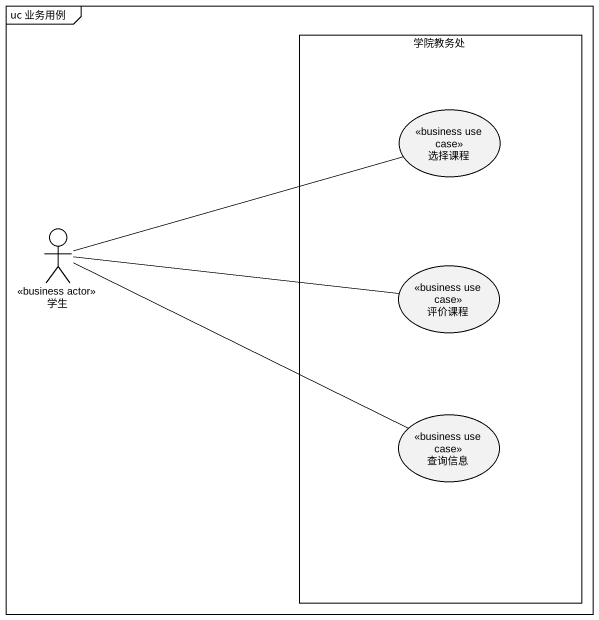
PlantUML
@startuml
mainframe uc 业务用例
rectangle 学院教务处 {
  usecase 选择课程 <<business use case>>
  usecase 评价课程 <<business use case>>
  usecase 查询信息 <<business use case>>
}
actor 学生 <<business actor>>
学生 -right- 选择课程
学生 -right- 评价课程
学生 -right- 查询信息
@enduml
